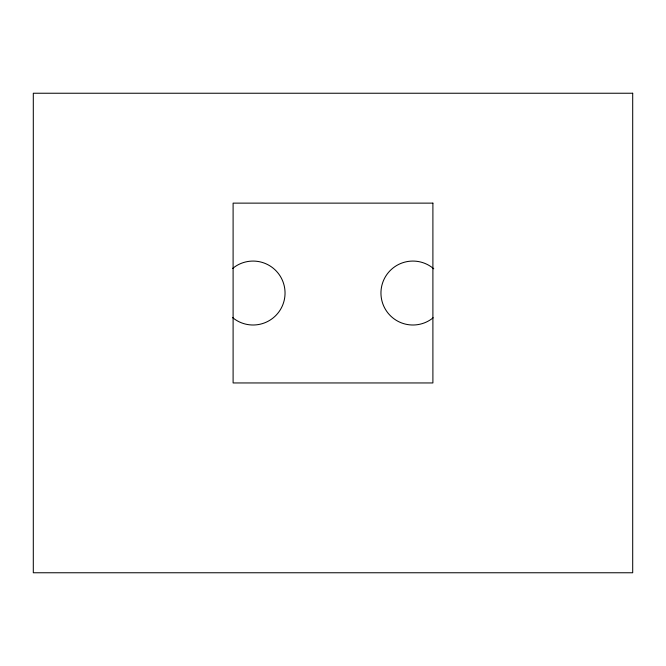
<?xml version="1.0" encoding="UTF-8"?>
<svg xmlns="http://www.w3.org/2000/svg" width="666" height="666" viewBox="0 0 666 666"><rect width="100%" height="100%" fill="white"/><g stroke="black" fill="none" stroke-linecap="round" stroke-linejoin="round"><path stroke-width="1" d="M232.526 268.556A31.968 31.968 0 0 1 276.332 271.104A31.968 31.968 0 0 1 276.332 314.976A31.968 31.968 0 0 1 232.526 317.524M433.183 317.765A31.968 31.968 0 0 1 389.41 314.702A31.968 31.968 0 0 1 389.926 270.829A31.968 31.968 0 0 1 433.757 268.798M632.7 93.24L33.3 93.24L33.3 572.76L632.7 572.76L632.7 93.24M432.9 203.13L233.1 203.13L233.1 382.95L432.9 382.95L432.9 203.13"/></g></svg>
